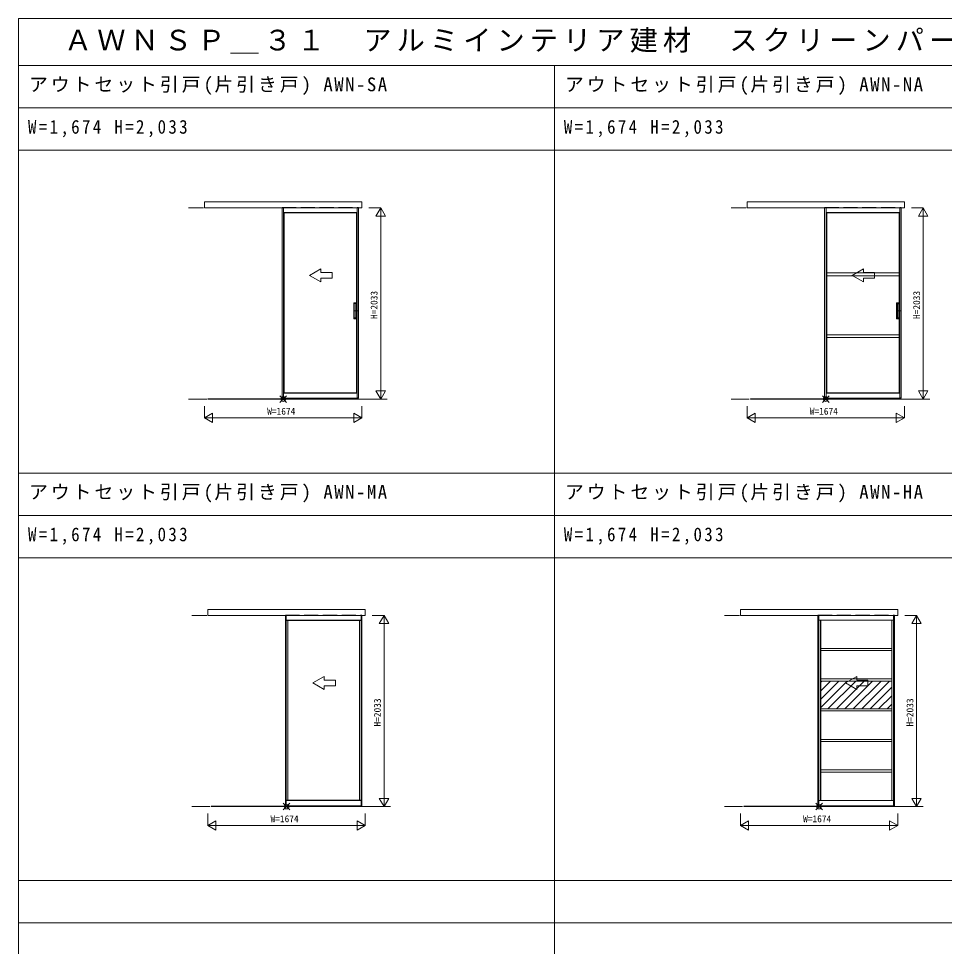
# Model space of a CAD drawing. Units: millimetres, scale not verified. Extents: x -21025 to 7656, y -14850 to 5150.
# Drawn here: x -21025 to -11177, y -4720 to 5150 of the extents above; entities that cross this region are included whole.
import ezdxf
from ezdxf.enums import TextEntityAlignment as Align

# ---------------------------------------------------------------- set-up
doc = ezdxf.new("R2010")
doc.units = ezdxf.units.MM
doc.header["$LTSCALE"] = 50
for name, pattern in [('CHAIN2', [12, 9, -1, 1, -1]), ('DASHED3', [4, 3, -1]), ('DOUBLE_CHAIN2', [12.8, 9, -1, 0.6, -0.6, 0.6, -1])]:
    doc.linetypes.add(name, pattern=pattern)
doc.layers.add('0-0_0', color=7, linetype='Continuous')
for name, color, linetype, lineweight in [('0-1_YKK_F1', 7, 'Continuous', 9), ('0-2_YKK_IN', 7, 'Continuous', 9), ('0-3_YKK_A1', 4, 'Continuous', 9), ('0-4_YKK_N1', 2, 'Continuous', 9)]:
    doc.layers.add(name, color=color, linetype=linetype, lineweight=lineweight)
doc.styles.add('ＭＳ ゴシック', font='')
doc.styles.get('ＭＳ ゴシック').set_extended_font_data('MS Gothic')

msp = doc.modelspace()

# ---------------------------------------------------------------- linework, layer by layer
at = {"layer": '0-1_YKK_F1'}
for p, q in [((-21025, 5150), (7656.02, 5150)), ((-21025, -14850), (-21025, 5150)), ((-21025, 4650), (7475, 4650)), ((-15325, -14850), (-15325, 4650)), ((-21025, 4200), (7475, 4200)), ((-21025, 3750), (7475, 3750)), ((-21025, 315), (7475, 315)), ((-21025, -135), (7475, -135)), ((-21025, -585), (7475, -585)), ((-21025, -4020), (7475, -4020)), ((-21025, -4470), (7475, -4470))]:
    msp.add_line(p, q, dxfattribs=at)
at = {"layer": '0-2_YKK_IN'}
for p, q in [((-18245.71, 1137.85), (-18175, 1067.15)), ((-18245.71, 1067.15), (-18175, 1137.85)), ((-12475, 1137.85), (-12404.29, 1067.15)), ((-12475, 1067.15), (-12404.29, 1137.85)), ((-18210.35, -3197.15), (-18139.64, -3267.85)), ((-18210.35, -3267.85), (-18139.64, -3197.15)), ((-12545.71, -3197.15), (-12475, -3267.85)), ((-12545.71, -3267.85), (-12475, -3197.15))]:
    msp.add_line(p, q, dxfattribs=at)
for centre in [(-18210.35, 1102.5), (-12439.64, 1102.5), (-18175, -3232.5), (-12510.35, -3232.5)]:
    msp.add_circle(centre, 25, dxfattribs=at)
at = {"layer": '0-3_YKK_A1'}
for p, q in [((-19047.36, 3135.5), (-19047.36, 3200.5)), ((-17373.35, 3200.5), (-19047.36, 3200.5)), ((-19047.36, 3135.5), (-19047.36, 3200.5)), ((-17373.35, 3200.5), (-19047.36, 3200.5)), ((-17373.35, 3135.5), (-17373.35, 3200.5)), ((-17373.35, 3135.5), (-17373.35, 3200.5)), ((-13276.64, 3135.5), (-13276.64, 3200.5)), ((-11602.64, 3200.5), (-13276.64, 3200.5)), ((-13276.64, 3135.5), (-13276.64, 3200.5)), ((-11602.64, 3200.5), (-13276.64, 3200.5)), ((-11602.64, 3135.5), (-11602.64, 3200.5)), ((-11602.64, 3135.5), (-11602.64, 3200.5)), ((-19057.94, 3135.5), (-19216.19, 3135.5)), ((-19057.94, 3135.5), (-19216.19, 3135.5)), ((-19047.36, 3135.5), (-17373.35, 3135.5)), ((-19047.36, 3135.5), (-17373.35, 3135.5)), ((-18222.36, 1115.49), (-18222.36, 3140.5)), ((-18222.36, 3140.5), (-18207.35, 3140.5)), ((-18222.36, 3140.5), (-18222.36, 1121.5)), ((-18207.17, 3140.5), (-18207.17, 1115.49)), ((-18207.17, 3085.58), (-17423.54, 3085.58)), ((-18207.17, 3084.59), (-18200.08, 3081.78)), ((-18200.08, 3081.78), (-17430.63, 3081.78)), ((-18200.08, 3081.78), (-18200.08, 1170.16)), ((-17423.54, 3084.59), (-17430.63, 3081.78)), ((-17430.63, 3081.78), (-17430.63, 2126.48)), ((-17423.54, 3140.5), (-17423.54, 1115.49)), ((-17408.36, 1115.49), (-17408.36, 3140.5)), ((-17408.36, 3140.5), (-17408.36, 1115.5)), ((-13287.23, 3135.5), (-13445.48, 3135.5)), ((-13287.23, 3135.5), (-13445.48, 3135.5)), ((-13276.64, 3135.5), (-11602.64, 3135.5)), ((-13276.64, 3135.5), (-11602.64, 3135.5)), ((-12451.64, 1115.5), (-12451.64, 3140.5)), ((-12451.64, 3140.5), (-12436.64, 3140.5)), ((-12451.64, 3140.5), (-12451.64, 1121.5)), ((-12436.64, 3140.5), (-12436.64, 1115.5)), ((-12436.64, 3086.25), (-11652.64, 3086.25)), ((-12436.64, 3085.27), (-12429.64, 3082.5)), ((-12429.64, 3082.5), (-12429.64, 1169.5)), ((-11652.64, 3085.27), (-11659.64, 3082.5)), ((-11652.64, 3140.5), (-11652.64, 1115.5)), ((-11637.64, 1115.5), (-11637.64, 3140.5)), ((-11637.64, 3140.5), (-11637.64, 1115.5)), ((-17930.35, 2417.86), (-17810.35, 2487.15)), ((-17930.35, 2417.86), (-17810.35, 2487.15)), ((-17810.35, 2447.86), (-17810.35, 2487.15)), ((-17810.35, 2447.86), (-17810.35, 2487.15)), ((-12159.64, 2417.86), (-12039.64, 2487.15)), ((-12159.64, 2417.86), (-12039.64, 2487.15)), ((-12039.64, 2447.86), (-12039.64, 2487.15)), ((-12039.64, 2447.86), (-12039.64, 2487.15)), ((-17930.35, 2417.86), (-17810.35, 2348.58)), ((-17930.35, 2417.86), (-17810.35, 2348.58)), ((-17690.36, 2387.86), (-17810.35, 2387.86)), ((-17810.35, 2348.58), (-17810.35, 2387.86)), ((-17690.36, 2387.86), (-17810.35, 2387.86)), ((-17810.35, 2348.58), (-17810.35, 2387.86)), ((-12429.64, 2444.5), (-11659.64, 2444.5)), ((-12429.64, 2414.5), (-11659.64, 2414.5)), ((-12159.64, 2417.86), (-12039.64, 2348.58)), ((-12159.64, 2417.86), (-12039.64, 2348.58)), ((-11919.64, 2387.86), (-12039.64, 2387.86)), ((-12039.64, 2348.58), (-12039.64, 2387.86)), ((-11919.64, 2387.86), (-12039.64, 2387.86)), ((-12039.64, 2348.58), (-12039.64, 2387.86)), ((-17457.26, 2117.88), (-17457.26, 2125.47)), ((-17457.26, 2116.87), (-17457.26, 1966.01)), ((-17423.85, 2117.37), (-17456.75, 2117.37)), ((-17456.75, 2117.37), (-17444.6, 2117.37)), ((-17423.54, 2126.48), (-17456.24, 2126.48)), ((-17455.23, 2117.37), (-17456.24, 2117.37)), ((-17446.12, 2116.87), (-17446.12, 1966.01)), ((-17444.09, 2116.87), (-17444.09, 1966.01)), ((-17430.93, 2117.37), (-17430.93, 1965.51)), ((-17423.85, 2126.48), (-17423.85, 2117.37)), ((-11685.94, 2117), (-11685.94, 2124.5)), ((-11685.94, 2116), (-11685.94, 1967)), ((-11652.94, 2116.5), (-11685.44, 2116.5)), ((-11685.44, 2116.5), (-11673.44, 2116.5)), ((-11652.64, 2125.5), (-11684.94, 2125.5)), ((-11683.94, 2116.5), (-11684.94, 2116.5)), ((-11674.94, 2116), (-11674.94, 1967)), ((-11672.94, 2116), (-11672.94, 1967)), ((-11659.94, 2116.5), (-11659.94, 1966.5)), ((-11652.94, 2125.5), (-11652.94, 2116.5)), ((-17457.26, 1965), (-17457.26, 1957.4)), ((-17423.85, 1965.51), (-17456.75, 1965.51)), ((-17456.75, 1965.51), (-17444.6, 1965.51)), ((-17423.54, 1956.39), (-17456.24, 1956.39)), ((-17430.63, 1956.39), (-17430.63, 1170.16)), ((-17423.85, 1956.39), (-17423.85, 1965.51)), ((-11685.94, 1966), (-11685.94, 1958.5)), ((-11652.94, 1966.5), (-11685.44, 1966.5)), ((-11685.44, 1966.5), (-11673.44, 1966.5)), ((-11652.64, 1957.5), (-11684.94, 1957.5)), ((-11652.94, 1957.5), (-11652.94, 1966.5)), ((-12429.64, 1787.5), (-11659.64, 1787.5)), ((-12429.64, 1757.5), (-11659.64, 1757.5)), ((-19012.35, 1105.5), (-17408.36, 1105.5)), ((-19012.35, 1102.5), (-19012.35, 1105.5)), ((-19012.35, 1105.5), (-17408.36, 1105.5)), ((-19012.35, 1102.5), (-19012.35, 1105.5)), ((-17408.36, 1102.5), (-19012.35, 1102.5)), ((-17408.36, 1102.5), (-19012.35, 1102.5)), ((-18222.56, 1115.49), (-18222.56, 1111.95)), ((-18207.17, 1115.49), (-18222.56, 1115.49)), ((-18222.36, 1115.49), (-18207.17, 1115.49)), ((-18207.17, 1111.44), (-18222.05, 1111.44)), ((-18207.17, 1167.36), (-18200.08, 1170.16)), ((-18207.17, 1166.36), (-17423.54, 1166.36)), ((-18207.17, 1115.49), (-18207.17, 1111.44)), ((-17423.54, 1111.44), (-18207.17, 1111.44)), ((-18200.08, 1170.16), (-17430.63, 1170.16)), ((-17423.54, 1167.36), (-17430.63, 1170.16)), ((-17423.54, 1115.49), (-17423.54, 1111.44)), ((-17423.54, 1115.49), (-17408.15, 1115.49)), ((-17408.36, 1115.49), (-17423.54, 1115.49)), ((-17423.54, 1111.44), (-17408.66, 1111.44)), ((-17408.36, 1105.5), (-17408.36, 1102.5)), ((-17408.36, 1105.5), (-17408.36, 1102.5)), ((-17408.15, 1115.49), (-17408.15, 1111.95)), ((-13241.64, 1105.5), (-11637.64, 1105.5)), ((-13241.64, 1102.5), (-13241.64, 1105.5)), ((-13241.64, 1105.5), (-11637.64, 1105.5)), ((-13241.64, 1102.5), (-13241.64, 1105.5)), ((-11637.64, 1102.5), (-13241.64, 1102.5)), ((-11637.64, 1102.5), (-13241.64, 1102.5)), ((-12451.84, 1115.5), (-12451.84, 1112)), ((-12436.64, 1115.5), (-12451.84, 1115.5)), ((-12451.64, 1115.5), (-12436.64, 1115.5)), ((-12436.64, 1111.5), (-12451.34, 1111.5)), ((-12436.64, 1166.73), (-12429.64, 1169.5)), ((-12436.64, 1165.75), (-11652.64, 1165.75)), ((-12436.64, 1115.5), (-12436.64, 1111.5)), ((-11652.64, 1111.5), (-12436.64, 1111.5)), ((-12429.64, 1169.5), (-11659.64, 1169.5)), ((-11652.64, 1166.73), (-11659.64, 1169.5)), ((-11652.64, 1115.5), (-11652.64, 1111.5)), ((-11652.64, 1115.5), (-11637.44, 1115.5)), ((-11637.64, 1115.5), (-11652.64, 1115.5)), ((-11652.64, 1111.5), (-11637.94, 1111.5)), ((-11637.64, 1105.5), (-11637.64, 1102.5)), ((-11637.64, 1105.5), (-11637.64, 1102.5)), ((-11637.44, 1115.5), (-11637.44, 1112)), ((-19012, -1199.5), (-19012, -1134.5)), ((-17338, -1134.5), (-19012, -1134.5)), ((-19012, -1199.5), (-19012, -1134.5)), ((-17338, -1134.5), (-19012, -1134.5)), ((-17338, -1199.5), (-17338, -1134.5)), ((-17338, -1199.5), (-17338, -1134.5)), ((-13347.36, -1199.5), (-13347.36, -1134.5)), ((-11673.35, -1134.5), (-13347.36, -1134.5)), ((-13347.36, -1199.5), (-13347.36, -1134.5)), ((-11673.35, -1134.5), (-13347.36, -1134.5)), ((-11673.35, -1199.5), (-11673.35, -1134.5)), ((-11673.35, -1199.5), (-11673.35, -1134.5)), ((-19022.58, -1199.5), (-19180.83, -1199.5)), ((-19022.58, -1199.5), (-19180.83, -1199.5)), ((-19012, -1199.5), (-17338, -1199.5)), ((-19012, -1199.5), (-17338, -1199.5)), ((-18187, -3219.5), (-18187, -1194.5)), ((-18187, -1194.5), (-18172, -1194.5)), ((-18187, -1194.5), (-18187, -3213.5)), ((-18178, -1194.5), (-18178, -3219.5)), ((-18178, -1248.75), (-17382, -1248.75)), ((-18178, -1252.5), (-17382, -1252.5)), ((-18160, -1252.5), (-18160, -3165.5)), ((-17400, -1252.5), (-17400, -3165.5)), ((-17382, -1194.5), (-17382, -3219.5)), ((-17373, -3219.5), (-17373, -1194.5)), ((-17373, -1194.5), (-17373, -3219.5)), ((-13357.94, -1199.5), (-13516.19, -1199.5)), ((-13357.94, -1199.5), (-13516.19, -1199.5)), ((-13347.36, -1199.5), (-11673.35, -1199.5)), ((-13347.36, -1199.5), (-11673.35, -1199.5)), ((-12522.35, -3221.5), (-12522.35, -1194.5)), ((-12522.35, -1194.5), (-12507.35, -1194.5)), ((-12522.35, -1194.5), (-12522.35, -3213.5)), ((-12512.35, -1194.5), (-12512.35, -3223.5)), ((-12512.35, -1248.5), (-11718.35, -1248.5)), ((-12495.35, -1248.5), (-12495.35, -3167.5)), ((-12493.35, -1248.5), (-12493.35, -3167.5)), ((-11737.35, -3167.5), (-11737.35, -1248.5)), ((-11735.35, -3167.5), (-11735.35, -1248.5)), ((-11718.35, -3223.5), (-11718.35, -1194.5)), ((-11708.35, -3221.5), (-11708.35, -1194.5)), ((-11708.35, -1194.5), (-11708.35, -3219.5)), ((-12493.35, -1549), (-11737.35, -1549)), ((-12493.35, -1572), (-11737.35, -1572)), ((-17895, -1917.14), (-17775, -1847.85)), ((-17895, -1917.14), (-17775, -1847.85)), ((-17775, -1887.14), (-17775, -1847.85)), ((-17775, -1887.14), (-17775, -1847.85)), ((-12493.35, -1874), (-11737.35, -1874)), ((-12230.35, -1917.14), (-12110.35, -1847.85)), ((-12230.35, -1917.14), (-12110.35, -1847.85)), ((-12110.35, -1887.14), (-12110.35, -1847.85)), ((-12110.35, -1887.14), (-12110.35, -1847.85)), ((-17895, -1917.14), (-17775, -1986.42)), ((-17895, -1917.14), (-17775, -1986.42)), ((-17655, -1947.14), (-17775, -1947.14)), ((-17775, -1986.42), (-17775, -1947.14)), ((-17655, -1947.14), (-17775, -1947.14)), ((-17775, -1986.42), (-17775, -1947.14)), ((-12493.35, -1910.64), (-12479.71, -1897)), ((-12493.35, -1897), (-11737.35, -1897)), ((-12493.35, -2180.05), (-12210.3, -1897)), ((-12493.35, -2090.25), (-12300.11, -1897)), ((-12493.35, -2000.45), (-12389.91, -1897)), ((-12416, -2192.5), (-12120.5, -1897)), ((-12326.2, -2192.5), (-12030.7, -1897)), ((-12236.4, -2192.5), (-11940.9, -1897)), ((-12230.35, -1917.14), (-12110.35, -1986.42)), ((-12230.35, -1917.14), (-12110.35, -1986.42)), ((-12146.59, -2192.5), (-11851.09, -1897)), ((-11990.35, -1947.14), (-12110.35, -1947.14)), ((-12110.35, -1986.42), (-12110.35, -1947.14)), ((-11990.35, -1947.14), (-12110.35, -1947.14)), ((-12110.35, -1986.42), (-12110.35, -1947.14)), ((-12056.79, -2192.5), (-11761.29, -1897)), ((-11966.99, -2192.5), (-11737.35, -1962.87)), ((-11877.18, -2192.5), (-11737.35, -2052.67)), ((-11787.38, -2192.5), (-11737.35, -2142.47)), ((-12493.35, -2192.5), (-11737.35, -2192.5)), ((-12493.35, -2215.5), (-11737.35, -2215.5)), ((-12493.35, -2517.5), (-11737.35, -2517.5)), ((-12493.35, -2540.5), (-11737.35, -2540.5)), ((-12493.35, -2842.5), (-11737.35, -2842.5)), ((-12493.35, -2865.5), (-11737.35, -2865.5)), ((-18977, -3229.5), (-17373, -3229.5)), ((-18977, -3232.5), (-18977, -3229.5)), ((-18977, -3229.5), (-17373, -3229.5)), ((-18977, -3232.5), (-18977, -3229.5)), ((-17373, -3232.5), (-18977, -3232.5)), ((-17373, -3232.5), (-18977, -3232.5)), ((-18187.2, -3219.5), (-18187.2, -3223)), ((-18178, -3219.5), (-18187.2, -3219.5)), ((-18187, -3219.5), (-18178, -3219.5)), ((-18178, -3223.5), (-18186.7, -3223.5)), ((-18178, -3165.5), (-17382, -3165.5)), ((-18178, -3169.25), (-17382, -3169.25)), ((-18178, -3219.5), (-18178, -3223.5)), ((-17382, -3223.5), (-18178, -3223.5)), ((-17382, -3219.5), (-17382, -3223.5)), ((-17382, -3219.5), (-17372.8, -3219.5)), ((-17373, -3219.5), (-17382, -3219.5)), ((-17382, -3223.5), (-17373.3, -3223.5)), ((-17373, -3229.5), (-17373, -3232.5)), ((-17373, -3229.5), (-17373, -3232.5)), ((-17372.8, -3219.5), (-17372.8, -3223)), ((-13312.36, -3229.5), (-11708.35, -3229.5)), ((-13312.36, -3232.5), (-13312.36, -3229.5)), ((-13312.36, -3229.5), (-11708.35, -3229.5)), ((-13312.36, -3232.5), (-13312.36, -3229.5)), ((-11708.35, -3232.5), (-13312.36, -3232.5)), ((-11708.35, -3232.5), (-13312.36, -3232.5)), ((-12522.55, -3221.5), (-12522.55, -3223.5)), ((-12522.55, -3221.5), (-12512.35, -3221.5)), ((-12522.55, -3223.5), (-11708.16, -3223.5)), ((-12512.35, -3167.5), (-11718.35, -3167.5)), ((-11708.16, -3221.5), (-11718.35, -3221.5)), ((-11708.35, -3229.5), (-11708.35, -3232.5)), ((-11708.35, -3229.5), (-11708.35, -3232.5)), ((-11708.16, -3221.5), (-11708.16, -3223.5))]:
    msp.add_line(p, q, dxfattribs=at)
at = {"layer": '0-3_YKK_A1', "linetype": 'DASHED3'}
for p, q in [((-18222.36, 3140.5), (-17408.36, 3140.5)), ((-12451.64, 3140.5), (-11637.64, 3140.5)), ((-18187, -1194.5), (-17373, -1194.5)), ((-12522.35, -1194.5), (-11708.35, -1194.5))]:
    msp.add_line(p, q, dxfattribs=at)
at = {"layer": '0-3_YKK_A1', "linetype": 'CHAIN2'}
for p, q in [((-17440.55, 2041.44), (-17460.8, 2041.44)), ((-17413.52, 2041.44), (-17457.26, 2041.44)), ((-11669.44, 2041.5), (-11689.44, 2041.5)), ((-11642.74, 2041.5), (-11685.94, 2041.5))]:
    msp.add_line(p, q, dxfattribs=at)
at = {"layer": '0-3_YKK_A1', "linetype": 'DOUBLE_CHAIN2'}
for p, q in [((-17104.2, 1102.5), (-19216.19, 1102.5)), ((-17104.2, 1102.5), (-19216.19, 1102.5)), ((-11333.49, 1102.5), (-13445.48, 1102.5)), ((-11333.49, 1102.5), (-13445.48, 1102.5)), ((-17068.84, -3232.5), (-19180.83, -3232.5)), ((-17068.84, -3232.5), (-19180.83, -3232.5)), ((-11404.2, -3232.5), (-13516.19, -3232.5)), ((-11404.2, -3232.5), (-13516.19, -3232.5))]:
    msp.add_line(p, q, dxfattribs=at)
at = {"layer": '0-3_YKK_A1'}
for points in [[(-12429.64, 3082.5), (-11659.64, 3082.5), (-11659.64, 1169.5)], [(-17810.35, 2447.86), (-17690.36, 2447.86), (-17690.36, 2387.86)], [(-17810.35, 2447.86), (-17690.36, 2447.86), (-17690.36, 2387.86)], [(-12039.64, 2447.86), (-11919.64, 2447.86), (-11919.64, 2387.86)], [(-12039.64, 2447.86), (-11919.64, 2447.86), (-11919.64, 2387.86)], [(-17775, -1887.14), (-17655, -1887.14), (-17655, -1947.14)], [(-17775, -1887.14), (-17655, -1887.14), (-17655, -1947.14)], [(-12110.35, -1887.14), (-11990.35, -1887.14), (-11990.35, -1947.14)], [(-12110.35, -1887.14), (-11990.35, -1887.14), (-11990.35, -1947.14)]]:
    msp.add_lwpolyline(points, dxfattribs=at)
for centre, radius, start, end in [((-17456.75, 2117.88), 0.506, 180, 270), ((-17456.75, 2116.87), 0.506, 90, 180), ((-17456.24, 2125.47), 1.01, 90, 180), ((-17446.63, 2116.87), 0.506, 0, 90), ((-17444.6, 2116.87), 0.506, 0, 90), ((-11684.94, 2124.5), 1, 90, 180), ((-11685.44, 2117), 0.5, 180, 270), ((-11685.44, 2116), 0.5, 90, 180), ((-11675.44, 2116), 0.5, 0, 90), ((-11673.44, 2116), 0.5, 0, 90), ((-17456.75, 1966.01), 0.506, 180, 270), ((-17456.75, 1965), 0.506, 90, 180), ((-17456.24, 1957.4), 1.01, 180, 270), ((-17446.63, 1966.01), 0.506, 270, 0), ((-17444.6, 1966.01), 0.506, 270, 0), ((-11685.44, 1967), 0.5, 180, 270), ((-11685.44, 1966), 0.5, 90, 180), ((-11684.94, 1958.5), 1, 180, 270), ((-11675.44, 1967), 0.5, 270, 0), ((-11673.44, 1967), 0.5, 270, 0), ((-18222.05, 1111.95), 0.506, 180, 270), ((-17408.66, 1111.95), 0.506, 270, 0), ((-12451.34, 1112), 0.5, 180, 270), ((-11637.94, 1112), 0.5, 270, 0), ((-18186.7, -3223), 0.5, 180, 270), ((-17373.3, -3223), 0.5, 270, 0)]:
    msp.add_arc(centre, radius, start, end, dxfattribs=at)
at = {"layer": '0-4_YKK_N1'}
for p, q in [((-17298.36, 3135.5), (-17173.35, 3135.5)), ((-17223.36, 3048.9), (-17173.35, 3135.5)), ((-17173.35, 3135.5), (-17173.35, 1102.5)), ((-17173.35, 3135.5), (-17123.35, 3048.9)), ((-11527.64, 3135.5), (-11402.64, 3135.5)), ((-11452.64, 3048.9), (-11402.64, 3135.5)), ((-11402.64, 3135.5), (-11402.64, 1102.5)), ((-11402.64, 3135.5), (-11352.64, 3048.9)), ((-17223.36, 3048.9), (-17123.35, 3048.9)), ((-11452.64, 3048.9), (-11352.64, 3048.9)), ((-17223.36, 1189.1), (-17173.35, 1102.5)), ((-17223.36, 1189.1), (-17123.35, 1189.1)), ((-17173.35, 1102.5), (-17123.35, 1189.1)), ((-11452.64, 1189.1), (-11402.64, 1102.5)), ((-11452.64, 1189.1), (-11352.64, 1189.1)), ((-11402.64, 1102.5), (-11352.64, 1189.1)), ((-17298.36, 1102.5), (-17173.35, 1102.5)), ((-11527.64, 1102.5), (-11402.64, 1102.5)), ((-17373.36, 1027.5), (-17373.36, 902.5)), ((-11602.64, 1027.5), (-11602.64, 902.5)), ((-19047.36, 902.5), (-17373.36, 902.5)), ((-19047.36, 902.5), (-18960.75, 852.5)), ((-18960.75, 952.5), (-18960.75, 852.5)), ((-17459.96, 952.5), (-17459.96, 852.5)), ((-17459.96, 952.5), (-17373.36, 902.5)), ((-17459.96, 852.5), (-17373.36, 902.5)), ((-13276.64, 902.5), (-11602.64, 902.5)), ((-13276.64, 902.5), (-13190.04, 852.5)), ((-13190.04, 952.5), (-13190.04, 852.5)), ((-11689.25, 952.5), (-11689.25, 852.5)), ((-11689.25, 952.5), (-11602.64, 902.5)), ((-11689.25, 852.5), (-11602.64, 902.5)), ((-17263, -1199.5), (-17138, -1199.5)), ((-17188, -1286.1), (-17138, -1199.5)), ((-17138, -1199.5), (-17138, -3232.5)), ((-17138, -1199.5), (-17088, -1286.1)), ((-11598.35, -1199.5), (-11473.35, -1199.5)), ((-11523.35, -1286.1), (-11473.35, -1199.5)), ((-11473.35, -1199.5), (-11473.35, -3232.5)), ((-11473.35, -1199.5), (-11423.35, -1286.1)), ((-17188, -1286.1), (-17088, -1286.1)), ((-11523.35, -1286.1), (-11423.35, -1286.1)), ((-17188, -3145.9), (-17138, -3232.5)), ((-17188, -3145.9), (-17088, -3145.9)), ((-17138, -3232.5), (-17088, -3145.9)), ((-11523.35, -3145.9), (-11473.35, -3232.5)), ((-11523.35, -3145.9), (-11423.35, -3145.9)), ((-11473.35, -3232.5), (-11423.35, -3145.9)), ((-17263, -3232.5), (-17138, -3232.5)), ((-11598.35, -3232.5), (-11473.35, -3232.5)), ((-17338, -3307.5), (-17338, -3432.5)), ((-11673.36, -3307.5), (-11673.36, -3432.5)), ((-19012, -3432.5), (-17338, -3432.5)), ((-19012, -3432.5), (-18925.4, -3482.5)), ((-18925.4, -3382.5), (-18925.4, -3482.5)), ((-17424.6, -3382.5), (-17424.6, -3482.5)), ((-17424.6, -3382.5), (-17338, -3432.5)), ((-17424.6, -3482.5), (-17338, -3432.5)), ((-13347.36, -3432.5), (-11673.36, -3432.5)), ((-13347.36, -3432.5), (-13260.75, -3482.5)), ((-13260.75, -3382.5), (-13260.75, -3482.5)), ((-11759.96, -3382.5), (-11759.96, -3482.5)), ((-11759.96, -3382.5), (-11673.36, -3432.5)), ((-11759.96, -3482.5), (-11673.36, -3432.5))]:
    msp.add_line(p, q, dxfattribs=at)
for points in [[(-19047.36, 1027.5), (-19047.36, 902.5), (-18960.75, 952.5)], [(-13276.64, 1027.5), (-13276.64, 902.5), (-13190.04, 952.5)], [(-19012, -3307.5), (-19012, -3432.5), (-18925.4, -3382.5)], [(-13347.36, -3307.5), (-13347.36, -3432.5), (-13260.75, -3382.5)]]:
    msp.add_lwpolyline(points, dxfattribs=at)

# ---------------------------------------------------------------- texts
at = {"layer": '0-0_0', "color": 3, "insert": (-20541.67, 4775), "char_height": 219.9, "attachment_point": 7, "style": 'ＭＳ ゴシック'}
msp.add_mtext('\\T1.18;ＡＷＮＳＰ＿３１\\~\\~アルミインテリア建材\\~\\~スクリーンパーティション\\~\\~室内引戸\\~\\~上吊り\\~\\~アウトセット引戸（片引き戸）', dxfattribs=at)
at = {"layer": '0-0_0', "char_height": 146.6, "attachment_point": 7, "style": 'ＭＳ ゴシック'}
for s, insert in [('\\T1.16;アウトセット引戸(片引き戸)\\~AWN-SA', (-20913.33, 4337.5)), ('\\T1.16;アウトセット引戸(片引き戸)\\~AWN-NA', (-15213.33, 4337.5)), ('\\T1.28;\\W0.9;W=1,674\\~H=2,033', (-20925, 3887.5)), ('\\T1.28;\\W0.9;W=1,674\\~H=2,033', (-15225, 3887.5)), ('\\T1.16;アウトセット引戸(片引き戸)\\~AWN-MA', (-20913.33, 2.5)), ('\\T1.16;アウトセット引戸(片引き戸)\\~AWN-HA', (-15213.33, 2.5)), ('\\T1.28;\\W0.9;W=1,674\\~H=2,033', (-20925, -447.5)), ('\\T1.28;\\W0.9;W=1,674\\~H=2,033', (-15225, -447.5))]:
    msp.add_mtext(s, dxfattribs=dict(at, insert=insert))
at = {"layer": '0-4_YKK_N1', "color": 4, "style": 'ＭＳ ゴシック'}
for p in [(-17185.36, 1954), (-11414.64, 1954), (-17150, -2381), (-11485.35, -2381)]:
    msp.add_text('H=2033', height=73.31, rotation=90, dxfattribs=at).set_placement(p, align=Align.BOTTOM_LEFT)
for p in [(-18380.36, 914.5), (-12609.64, 914.5), (-18345, -3420.5), (-12680.35, -3420.5)]:
    msp.add_text('W=1674', height=73.31, dxfattribs=at).set_placement(p, align=Align.BOTTOM_LEFT)

doc.saveas('drawing.dxf')
